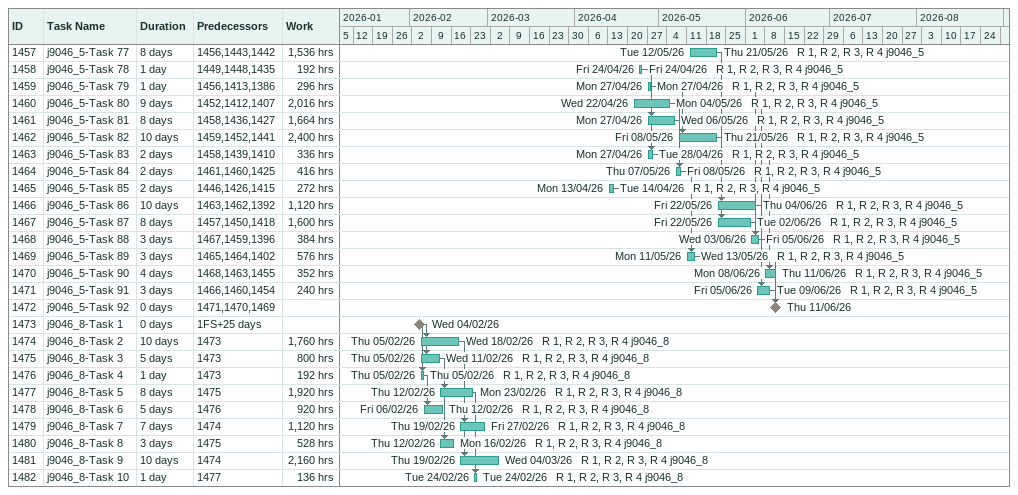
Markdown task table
| ID | Task | Duration | Start | Finish | Predecessors | Resources | Work (h) |
|---|---|---|---|---|---|---|---|
| 1457 | j9046_5-Task 77 | 8d | 2026-05-12 | 2026-05-21 | 1456, 1443, 1442 | R 1, R 2, R 3, R 4 j9046_5 | 1536 |
| 1458 | j9046_5-Task 78 | 1d | 2026-04-24 | 2026-04-24 | 1449, 1448, 1435 | R 1, R 2, R 3, R 4 j9046_5 | 192 |
| 1459 | j9046_5-Task 79 | 1d | 2026-04-27 | 2026-04-27 | 1456, 1413, 1386 | R 1, R 2, R 3, R 4 j9046_5 | 296 |
| 1460 | j9046_5-Task 80 | 9d | 2026-04-22 | 2026-05-04 | 1452, 1412, 1407 | R 1, R 2, R 3, R 4 j9046_5 | 2016 |
| 1461 | j9046_5-Task 81 | 8d | 2026-04-27 | 2026-05-06 | 1458, 1436, 1427 | R 1, R 2, R 3, R 4 j9046_5 | 1664 |
| 1462 | j9046_5-Task 82 | 10d | 2026-05-08 | 2026-05-21 | 1459, 1452, 1441 | R 1, R 2, R 3, R 4 j9046_5 | 2400 |
| 1463 | j9046_5-Task 83 | 2d | 2026-04-27 | 2026-04-28 | 1458, 1439, 1410 | R 1, R 2, R 3, R 4 j9046_5 | 336 |
| 1464 | j9046_5-Task 84 | 2d | 2026-05-07 | 2026-05-08 | 1461, 1460, 1425 | R 1, R 2, R 3, R 4 j9046_5 | 416 |
| 1465 | j9046_5-Task 85 | 2d | 2026-04-13 | 2026-04-14 | 1446, 1426, 1415 | R 1, R 2, R 3, R 4 j9046_5 | 272 |
| 1466 | j9046_5-Task 86 | 10d | 2026-05-22 | 2026-06-04 | 1463, 1462, 1392 | R 1, R 2, R 3, R 4 j9046_5 | 1120 |
| 1467 | j9046_5-Task 87 | 8d | 2026-05-22 | 2026-06-02 | 1457, 1450, 1418 | R 1, R 2, R 3, R 4 j9046_5 | 1600 |
| 1468 | j9046_5-Task 88 | 3d | 2026-06-03 | 2026-06-05 | 1467, 1459, 1396 | R 1, R 2, R 3, R 4 j9046_5 | 384 |
| 1469 | j9046_5-Task 89 | 3d | 2026-05-11 | 2026-05-13 | 1465, 1464, 1402 | R 1, R 2, R 3, R 4 j9046_5 | 576 |
| 1470 | j9046_5-Task 90 | 4d | 2026-06-08 | 2026-06-11 | 1468, 1463, 1455 | R 1, R 2, R 3, R 4 j9046_5 | 352 |
| 1471 | j9046_5-Task 91 | 3d | 2026-06-05 | 2026-06-09 | 1466, 1460, 1454 | R 1, R 2, R 3, R 4 j9046_5 | 240 |
| 1472 | j9046_5-Task 92 | 0d | 2026-06-11 | 2026-06-11 | 1471, 1470, 1469 |  |  |
| 1473 | j9046_8-Task 1 | 0d | 2026-02-04 | 2026-02-04 | 1FS+25d |  |  |
| 1474 | j9046_8-Task 2 | 10d | 2026-02-05 | 2026-02-18 | 1473 | R 1, R 2, R 3, R 4 j9046_8 | 1760 |
| 1475 | j9046_8-Task 3 | 5d | 2026-02-05 | 2026-02-11 | 1473 | R 1, R 2, R 3, R 4 j9046_8 | 800 |
| 1476 | j9046_8-Task 4 | 1d | 2026-02-05 | 2026-02-05 | 1473 | R 1, R 2, R 3, R 4 j9046_8 | 192 |
| 1477 | j9046_8-Task 5 | 8d | 2026-02-12 | 2026-02-23 | 1475 | R 1, R 2, R 3, R 4 j9046_8 | 1920 |
| 1478 | j9046_8-Task 6 | 5d | 2026-02-06 | 2026-02-12 | 1476 | R 1, R 2, R 3, R 4 j9046_8 | 920 |
| 1479 | j9046_8-Task 7 | 7d | 2026-02-19 | 2026-02-27 | 1474 | R 1, R 2, R 3, R 4 j9046_8 | 1120 |
| 1480 | j9046_8-Task 8 | 3d | 2026-02-12 | 2026-02-16 | 1475 | R 1, R 2, R 3, R 4 j9046_8 | 528 |
| 1481 | j9046_8-Task 9 | 10d | 2026-02-19 | 2026-03-04 | 1474 | R 1, R 2, R 3, R 4 j9046_8 | 2160 |
| 1482 | j9046_8-Task 10 | 1d | 2026-02-24 | 2026-02-24 | 1477 | R 1, R 2, R 3, R 4 j9046_8 | 136 |
